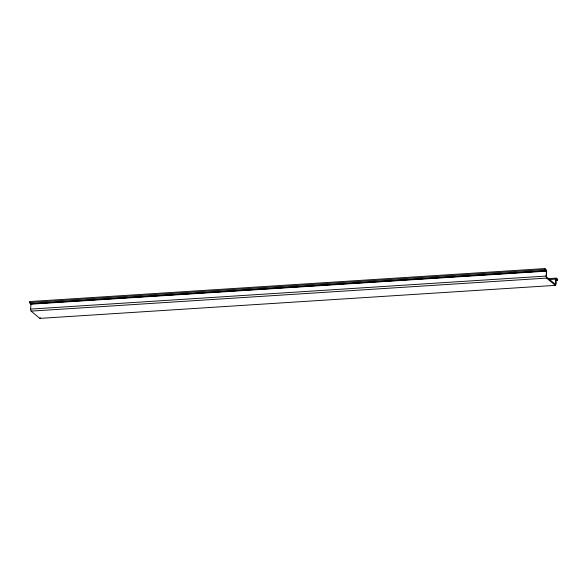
<?xml version="1.0" encoding="UTF-8"?>
<svg xmlns="http://www.w3.org/2000/svg" width="587" height="587" viewBox="0 0 587 587"><rect width="100%" height="100%" fill="white"/><g stroke="black" fill="none" stroke-linecap="round" stroke-linejoin="round"><path stroke-width="0.88" d="M40.4 317.75L39.85 318.381L31.096 311.117C29.387 308.52 32.725 304.242 29.35 302.628L29.387 301.579L544.883 268.567C548.221 270.189 545.719 274.423 546.614 277.042L555.397 284.328C556.373 283.352 554.377 275.552 557.65 279.163L557.613 280.212L555.779 280.329M557.613 280.212C554.275 276.558 557.474 284.695 555.339 285.37L546.585 278.106C544.875 275.508 548.214 271.231 544.846 269.616L29.35 302.628M544.846 269.616L544.883 268.567M30.627 303.692L546.123 270.68M30.722 303.868L546.218 270.856M30.781 304.183L546.277 271.172M30.605 309.092L546.101 276.073M31.096 311.117L546.585 278.106M548.148 278.627L556.373 278.106M548.463 279.581L555.779 279.111M39.85 318.381L555.339 285.37"/></g></svg>
